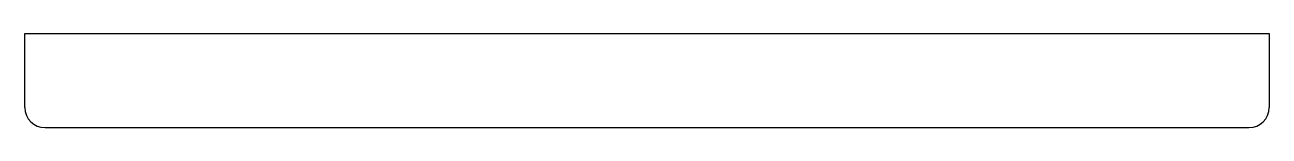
# Model space of a CAD drawing. Header units: millimetres. Extents: x 0 to 618, y 0 to 47.
import ezdxf

# ---------------------------------------------------------------- set-up
doc = ezdxf.new("R2010")
doc.units = ezdxf.units.MM

msp = doc.modelspace()

# ---------------------------------------------------------------- linework, layer by layer
at = {"color": 7, "linetype": 'Continuous', "lineweight": 25}
for p, q in [((0, 47), (618, 47)), ((0, 10), (0, 47)), ((618, 47), (618, 10)), ((10, 0), (608, 0))]:
    msp.add_line(p, q, dxfattribs=at)
for centre, start, end in [((10, 10), 180, 270), ((608, 10), 270, 0)]:
    msp.add_arc(centre, 10, start, end, dxfattribs=at)

doc.saveas('drawing.dxf')
